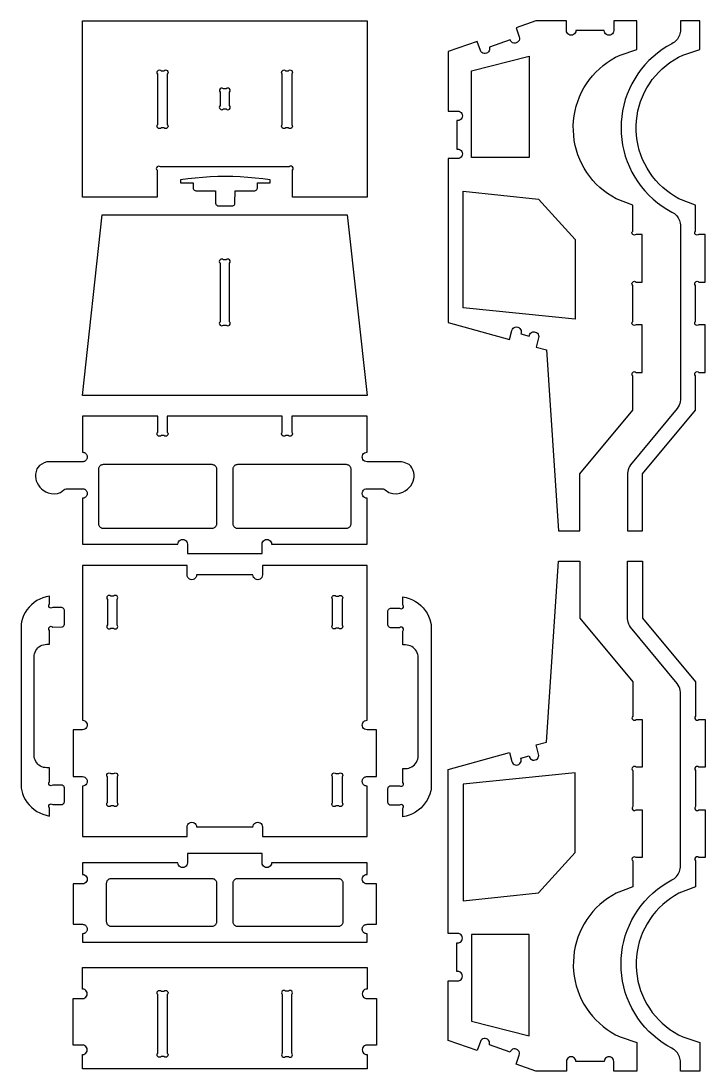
# Model space of a CAD drawing. Extents: x -1068 to 58, y -105 to 558.
# Drawn here: x -373 to 58, y -105 to 558 of the extents above; entities that cross this region are included whole.
import ezdxf

# ---------------------------------------------------------------- set-up
doc = ezdxf.new("R2010")
doc.units = 0
doc.header["$MEASUREMENT"] = 0
doc.layers.get('0').update_dxf_attribs({"linetype": 'CONTINUOUS'})
doc.layers.get('DEFPOINTS').update_dxf_attribs({"color": 18, "linetype": 'CONTINUOUS'})

msp = doc.modelspace()

# ---------------------------------------------------------------- linework, layer by layer
for points in [[(-201.93, 446.83), (-201.93, 463.73, 1), (-204.06, 465.85), (-285.31, 465.85, 1), (-287.43, 463.73), (-287.43, 446.83), (-334.4, 446.83), (-334.4, 557.91), (-154.96, 557.91), (-154.96, 446.83)], [(-23.56, 550.41), (-24.03, 549.79), (-24.65, 549.31), (-25.38, 549.01), (-26.15, 548.91), (-26.93, 549.01), (-27.65, 549.31), (-28.28, 549.79), (-28.75, 550.41), (-29.05, 551.13), (-29.15, 551.91), (-29.15, 557.91), (-48.57, 557.91), (-60.93, 553.59), (-58.95, 547.93), (-58.79, 547.16), (-58.84, 546.38), (-59.08, 545.63), (-59.51, 544.98), (-60.1, 544.46), (-60.8, 544.1), (-61.56, 543.94), (-62.34, 543.99), (-63.09, 544.23), (-63.74, 544.66), (-64.27, 545.25), (-64.62, 545.95), (-77.76, 541.35), (-77.6, 540.59), (-77.64, 539.81), (-77.89, 539.06), (-78.32, 538.41), (-78.9, 537.88), (-79.6, 537.53), (-80.37, 537.37), (-81.15, 537.42), (-81.89, 537.66), (-82.55, 538.09), (-83.07, 538.67), (-83.42, 539.37), (-85.4, 545.04), (-103.78, 538.62), (-103.78, 501.09), (-97.78, 501.09), (-97, 500.99), (-96.28, 500.69), (-95.66, 500.22), (-95.18, 499.59), (-94.88, 498.87), (-94.78, 498.09), (-94.88, 497.32), (-95.18, 496.59), (-95.66, 495.97), (-96.28, 495.5), (-97, 495.2), (-97.78, 495.09), (-98.24, 495.09), (-98.24, 477.11), (-97.78, 477.11), (-97, 477.01), (-96.28, 476.71), (-95.66, 476.23), (-95.18, 475.61), (-94.88, 474.89), (-94.78, 474.11), (-94.88, 473.34), (-95.18, 472.61), (-95.66, 471.99), (-96.28, 471.51), (-97, 471.21), (-97.78, 471.11), (-103.78, 471.11), (-103.78, 367.64), (-65.18, 356.9), (-63.57, 362.68), (-63.26, 363.4), (-62.78, 364.01), (-62.15, 364.48), (-61.42, 364.78), (-60.65, 364.87), (-59.87, 364.76), (-59.15, 364.45), (-58.53, 363.97), (-58.06, 363.35), (-57.77, 362.62), (-57.68, 361.84), (-57.79, 361.07), (-57.91, 360.62), (-52.65, 359.16), (-52.53, 359.6), (-52.22, 360.32), (-51.74, 360.94), (-51.12, 361.41), (-50.39, 361.7), (-49.61, 361.8), (-48.84, 361.69), (-48.12, 361.38), (-47.5, 360.9), (-47.03, 360.27), (-46.74, 359.55), (-46.64, 358.77), (-46.75, 357.99), (-48.36, 352.21), (-41.75, 350.37), (-34.16, 236.2), (-20.79, 236.2), (-20.79, 272.13), (12.62, 312.32), (12.62, 334.1, -1), (14.74, 336.23), (18.62, 336.23), (18.62, 366.23), (14.74, 366.23, -1), (12.62, 368.35), (12.62, 391.1, -1), (14.74, 393.23), (18.62, 393.23), (18.62, 423.23), (14.74, 423.23, -1), (12.62, 425.35), (12.62, 441.69), (2.15, 445.77), (-0.57, 447.31), (-3.19, 449.02), (-5.7, 450.88), (-8.08, 452.9), (-10.34, 455.06), (-12.47, 457.36), (-14.44, 459.78), (-16.26, 462.32), (-17.92, 464.97), (-19.42, 467.71), (-20.74, 470.54), (-21.88, 473.45), (-22.84, 476.43), (-23.62, 479.45), (-24.21, 482.52), (-24.6, 485.63), (-24.81, 488.74), (-24.82, 491.87), (-24.63, 494.99), (-24.26, 498.09), (-23.69, 501.17), (-22.94, 504.2), (-21.99, 507.18), (-20.87, 510.1), (-19.57, 512.94), (-18.09, 515.69), (-16.45, 518.35), (-14.64, 520.9), (-12.68, 523.34), (-10.58, 525.65), (-8.33, 527.82), (-5.96, 529.86), (-3.46, 531.74), (-0.85, 533.46), (1.86, 535.02), (4.66, 536.41), (15.33, 539.91), (15.33, 557.91), (0.67, 557.91), (0.67, 551.91), (0.57, 551.13), (0.27, 550.41), (-0.21, 549.79), (-0.83, 549.31), (-1.55, 549.01), (-2.33, 548.91), (-3.11, 549.01), (-3.83, 549.31), (-4.45, 549.79), (-4.93, 550.41), (-5.23, 551.13), (-5.33, 551.91), (-23.15, 551.91), (-23.26, 551.13)], [(18.75, 510.1), (20.05, 512.94), (21.53, 515.69), (23.17, 518.35), (24.98, 520.9), (26.94, 523.34), (29.04, 525.65), (31.29, 527.82), (33.66, 529.86), (36.16, 531.74), (38.77, 533.46), (41.48, 535.02), (44.28, 536.41), (54.95, 539.91), (54.95, 557.91), (42.74, 557.91), (42.74, 552.46), (42.7, 551.55), (42.57, 550.65), (42.37, 549.77), (42.09, 548.91), (41.73, 548.08), (41.29, 547.28), (40.79, 546.53), (40.22, 545.83), (39.59, 545.18), (38.9, 544.58), (38.16, 544.06), (37.38, 543.6), (34.23, 541.82), (31.18, 539.85), (28.26, 537.71), (25.48, 535.39), (22.84, 532.9), (20.35, 530.26), (18.03, 527.48), (15.88, 524.56), (13.92, 521.52), (12.13, 518.36), (10.55, 515.1), (9.16, 511.75), (7.98, 508.33), (7, 504.83), (6.24, 501.29), (5.7, 497.71), (5.37, 494.1), (5.26, 490.47), (5.37, 486.85), (5.7, 483.24), (6.24, 479.66), (7, 476.12), (7.98, 472.62), (9.16, 469.2), (10.55, 465.85), (12.13, 462.59), (13.92, 459.43), (15.88, 456.39), (18.03, 453.47), (20.35, 450.69), (22.84, 448.05), (25.48, 445.56), (28.26, 443.24), (31.18, 441.1), (34.23, 439.13), (37.38, 437.35), (38.16, 436.89), (38.9, 436.37), (39.59, 435.77), (40.22, 435.12), (40.79, 434.42), (41.29, 433.67), (41.73, 432.87), (42.09, 432.04), (42.37, 431.18), (42.57, 430.3), (42.7, 429.4), (42.74, 428.49), (42.72, 318.79), (42.59, 317.65), (42.32, 316.52), (41.93, 315.43), (41.41, 314.4), (40.78, 313.43), (11.29, 277.89), (10.66, 276.92), (10.14, 275.89), (9.75, 274.8), (9.48, 273.68), (9.35, 272.53), (9.33, 236.2), (18.83, 236.2), (18.83, 272.13), (52.24, 312.32), (52.24, 334.1, -1), (54.36, 336.23), (58.24, 336.23), (58.24, 366.23), (54.36, 366.23, -1), (52.24, 368.35), (52.24, 391.1, -1), (54.36, 393.23), (58.24, 393.23), (58.24, 423.23), (54.36, 423.23, -1), (52.24, 425.35), (52.24, 441.69), (41.77, 445.77), (39.05, 447.31), (36.43, 449.02), (33.92, 450.88), (31.54, 452.9), (29.28, 455.06), (27.15, 457.36), (25.18, 459.78), (23.36, 462.32), (21.7, 464.97), (20.2, 467.71), (18.88, 470.54), (17.74, 473.45), (16.77, 476.43), (16, 479.45), (15.41, 482.52), (15.02, 485.63), (14.81, 488.74), (14.8, 491.87), (14.98, 494.99), (15.36, 498.09), (15.93, 501.17), (16.68, 504.2), (17.63, 507.18)], [(-280.93, 524.45), (-280.93, 492.58, -1), (-283.06, 490.46), (-284.81, 490.46, -1), (-286.93, 492.58), (-286.93, 524.45, -1), (-284.81, 526.57), (-283.06, 526.57, -1)], [(-202.43, 524.45), (-202.43, 492.58, -1), (-204.56, 490.46), (-206.31, 490.46, -1), (-208.43, 492.58), (-208.43, 524.45, -1), (-206.31, 526.57), (-204.56, 526.57, -1)], [(-247.68, 512.98), (-247.68, 504.51, 1), (-245.56, 502.39), (-243.81, 502.39, 1), (-241.68, 504.51), (-241.68, 512.98, 1), (-243.81, 515.11), (-245.56, 515.11, 1)], [(-241.68, 368.2), (-241.68, 405.12, 1), (-243.81, 407.24), (-245.56, 407.24, 1), (-247.68, 405.12), (-247.68, 368.2, 1), (-245.56, 366.08), (-243.81, 366.08, 1)], [(-357.64, 260.91), (-356.1, 260.27), (-354.29, 259.81), (-352.32, 259.63), (-350.18, 259.82), (-348.25, 260.42), (-346.16, 262.04), (-345.51, 262.43), (-344.79, 262.7), (-344.03, 262.82), (-334.4, 262.83), (-334.01, 262.8), (-333.63, 262.73), (-333.26, 262.6), (-332.9, 262.43), (-332.58, 262.21), (-332.28, 261.95), (-332.02, 261.65), (-331.81, 261.33), (-331.63, 260.98), (-331.51, 260.6), (-331.43, 260.22), (-331.4, 259.83), (-331.43, 259.44), (-331.51, 259.05), (-331.63, 258.68), (-331.81, 258.33), (-332.02, 258), (-332.28, 257.71), (-332.58, 257.45), (-332.9, 257.23), (-333.26, 257.06), (-333.63, 256.93), (-334.01, 256.85), (-334.4, 256.83), (-334.4, 227.86), (-274.24, 227.86), (-274.14, 228.64), (-273.84, 229.36), (-273.36, 229.99), (-272.74, 230.46), (-272.02, 230.76), (-271.24, 230.86), (-270.47, 230.76), (-269.74, 230.46), (-269.12, 229.99), (-268.64, 229.36), (-268.35, 228.64), (-268.24, 227.86), (-268.24, 221.86), (-221.12, 221.86), (-221.12, 227.86), (-221.02, 228.64), (-220.72, 229.36), (-220.25, 229.99), (-219.62, 230.46), (-218.9, 230.76), (-218.12, 230.86), (-217.35, 230.76), (-216.62, 230.46), (-216, 229.99), (-215.53, 229.36), (-215.23, 228.64), (-215.12, 227.86), (-154.96, 227.86), (-154.96, 256.83), (-155.74, 256.93), (-156.46, 257.23), (-157.09, 257.71), (-157.56, 258.33), (-157.86, 259.05), (-157.96, 259.83), (-157.86, 260.6), (-157.56, 261.33), (-157.09, 261.95), (-156.46, 262.43), (-155.74, 262.73), (-154.96, 262.83), (-145.59, 262.83), (-144.83, 262.75), (-144.09, 262.54), (-143.41, 262.18), (-141.23, 260.48), (-138.76, 259.75), (-136.23, 259.67), (-134.18, 260), (-132.34, 260.62), (-130.82, 261.41), (-129.37, 262.47), (-128.29, 263.52), (-127.32, 264.74), (-126.5, 266.08), (-125.87, 267.52), (-125.46, 269.01), (-125.31, 270.15), (-125.31, 271.66), (-125.51, 273.1), (-125.98, 274.73), (-126.62, 276.08), (-127.38, 277.07), (-128.47, 278), (-131.49, 279.44), (-133.16, 279.79), (-154.96, 279.82), (-155.74, 279.92), (-156.46, 280.22), (-157.09, 280.7), (-157.56, 281.32), (-157.86, 282.05), (-157.96, 282.82), (-157.86, 283.6), (-157.56, 284.32), (-157.09, 284.94), (-156.46, 285.42), (-155.74, 285.72), (-154.96, 285.82), (-154.96, 308.59), (-202.43, 308.59), (-202.43, 298.51, -1), (-204.56, 296.39), (-206.31, 296.39, -1), (-208.43, 298.51), (-208.43, 308.59), (-280.93, 308.59), (-280.93, 298.51, -1), (-283.06, 296.39), (-284.81, 296.39, -1), (-286.93, 298.51), (-286.93, 308.59), (-334.4, 308.59), (-334.4, 285.82), (-334.01, 285.8), (-333.63, 285.72), (-333.26, 285.59), (-332.9, 285.42), (-332.58, 285.2), (-332.28, 284.94), (-332.02, 284.65), (-331.81, 284.32), (-331.63, 283.97), (-331.51, 283.6), (-331.43, 283.21), (-331.4, 282.82), (-331.43, 282.43), (-331.51, 282.05), (-331.63, 281.67), (-331.81, 281.32), (-332.02, 281), (-332.28, 280.7), (-332.58, 280.44), (-332.9, 280.22), (-333.26, 280.05), (-333.63, 279.92), (-334.01, 279.85), (-334.4, 279.82), (-355.48, 279.82), (-356.93, 279.68), (-358.52, 279.19), (-361.52, 277.53), (-362.45, 276.51), (-363.15, 275.31), (-363.69, 273.78), (-364.02, 272.03), (-364.08, 270.53), (-363.91, 269.01), (-363.62, 267.89), (-363.04, 266.43), (-362.27, 265.06), (-361.33, 263.81), (-360.28, 262.72), (-359.14, 261.8)], [(54.95, -104.56), (42.74, -104.56), (42.74, -99.11), (42.7, -98.2), (42.57, -97.3), (42.37, -96.42), (42.09, -95.56), (41.73, -94.73), (41.29, -93.93), (40.79, -93.18), (40.22, -92.47), (39.59, -91.82), (38.9, -91.23), (38.16, -90.71), (37.38, -90.25), (34.23, -88.47), (31.18, -86.5), (28.26, -84.36), (25.48, -82.04), (22.84, -79.55), (20.35, -76.91), (18.03, -74.13), (15.88, -71.21), (13.92, -68.17), (12.13, -65.01), (10.55, -61.75), (9.16, -58.4), (7.98, -54.98), (7, -51.48), (6.24, -47.94), (5.7, -44.36), (5.37, -40.75), (5.26, -37.12), (5.37, -33.5), (5.7, -29.89), (6.24, -26.31), (7, -22.76), (7.98, -19.27), (9.16, -15.85), (10.55, -12.5), (12.13, -9.24), (13.92, -6.08), (15.88, -3.04), (18.03, -0.12), (20.35, 2.66), (22.84, 5.3), (25.48, 7.79), (28.26, 10.11), (31.18, 12.26), (34.23, 14.22), (37.38, 16), (38.16, 16.46), (38.9, 16.99), (39.59, 17.58), (40.22, 18.23), (40.79, 18.93), (41.29, 19.68), (41.73, 20.48), (42.09, 21.31), (42.37, 22.17), (42.57, 23.06), (42.7, 23.95), (42.74, 24.86), (42.72, 134.56), (42.59, 135.71), (42.32, 136.83), (41.93, 137.92), (41.41, 138.95), (40.78, 139.92), (11.29, 175.46), (10.66, 176.43), (10.14, 177.46), (9.75, 178.55), (9.48, 179.67), (9.35, 180.82), (9.33, 217.15), (18.83, 217.15), (18.83, 181.22), (52.24, 141.03), (52.24, 119.25, 1), (54.36, 117.13), (58.24, 117.13), (58.24, 87.13), (54.36, 87.13, 1), (52.24, 85), (52.24, 62.25, 1), (54.36, 60.13), (58.24, 60.13), (58.24, 30.13), (54.36, 30.13, 1), (52.24, 28), (52.24, 11.66), (41.77, 7.58), (39.05, 6.04), (36.43, 4.33), (33.92, 2.47), (31.54, 0.45), (29.28, -1.71), (27.15, -4), (25.18, -6.43), (23.36, -8.97), (21.7, -11.61), (20.2, -14.36), (18.88, -17.19), (17.74, -20.1), (16.77, -23.08), (16, -26.1), (15.41, -29.17), (15.02, -32.27), (14.81, -35.39), (14.8, -38.52), (14.98, -41.64), (15.36, -44.74), (15.93, -47.82), (16.68, -50.85), (17.63, -53.83), (18.75, -56.75), (20.05, -59.59), (21.53, -62.34), (23.17, -65), (24.98, -67.55), (26.94, -69.99), (29.04, -72.3), (31.29, -74.47), (33.66, -76.51), (36.16, -78.39), (38.77, -80.11), (41.48, -81.67), (44.28, -83.06), (54.95, -86.56)], [(-359.07, 87.03), (-360.06, 87.37), (-361, 87.83), (-361.87, 88.41), (-362.65, 89.1), (-363.34, 89.89), (-363.92, 90.76), (-364.39, 91.7), (-364.72, 92.69), (-364.93, 93.72), (-365, 94.76), (-365, 156.67), (-364.93, 157.72), (-364.72, 158.74), (-364.39, 159.73), (-363.92, 160.67), (-363.34, 161.54), (-362.65, 162.33), (-361.87, 163.02), (-361, 163.6), (-360.06, 164.06), (-359.07, 164.4), (-358.04, 164.6), (-357, 164.67), (-355.33, 164.67), (-355.33, 173.45, -1), (-353.21, 175.57), (-347.57, 175.58), (-347.07, 175.72), (-346.61, 175.98), (-346.24, 176.35), (-345.98, 176.8), (-345.85, 177.31), (-345.85, 186.17), (-345.98, 186.68), (-346.24, 187.13), (-346.61, 187.5), (-347.07, 187.76), (-347.57, 187.9), (-353.21, 187.91, -1), (-355.33, 190.03), (-355.33, 195.11), (-357.41, 194.68), (-359.43, 194.05), (-361.39, 193.22), (-363.25, 192.2), (-365, 191), (-366.63, 189.63), (-368.11, 188.12), (-369.44, 186.46), (-370.6, 184.68), (-371.57, 182.8), (-372.36, 180.83), (-372.95, 178.79), (-373.19, 177.26), (-373.22, 74.95), (-373.15, 73.79), (-372.36, 70.61), (-371.57, 68.64), (-370.6, 66.75), (-369.44, 64.97), (-368.11, 63.32), (-366.63, 61.8), (-365, 60.44), (-363.25, 59.24), (-361.39, 58.22), (-359.43, 57.39), (-357.41, 56.75), (-355.33, 56.32), (-355.33, 61.41, -1), (-353.21, 63.53), (-347.57, 63.54), (-347.07, 63.67), (-346.61, 63.94), (-346.24, 64.3), (-345.98, 64.76), (-345.85, 65.26), (-345.85, 74.13), (-345.98, 74.63), (-346.24, 75.08), (-346.61, 75.45), (-347.07, 75.71), (-347.57, 75.85), (-353.21, 75.86, -1), (-355.33, 77.98), (-355.33, 86.76), (-357, 86.76), (-358.04, 86.83)], [(-318.66, 192.99), (-318.66, 176.89, 1), (-316.54, 174.76), (-314.78, 174.76, 1), (-312.66, 176.89), (-312.66, 192.99, 1), (-314.78, 195.11), (-316.54, 195.11, 1)], [(-170.71, 192.99), (-170.71, 176.89, -1), (-172.83, 174.76), (-174.59, 174.76, -1), (-176.71, 176.89), (-176.71, 192.99, -1), (-174.59, 195.11), (-172.83, 195.11, -1)], [(-114.55, 73.36), (-114.75, 72.21), (-115.34, 70.18), (-116.13, 68.2), (-117.11, 66.32), (-118.27, 64.54), (-119.59, 62.89), (-121.08, 61.37), (-122.7, 60), (-124.46, 58.81), (-126.32, 57.79), (-128.27, 56.95), (-130.3, 56.32), (-132.38, 55.89), (-132.38, 60.97, 1), (-134.49, 63.09), (-140.14, 63.11), (-140.64, 63.24), (-141.09, 63.5), (-141.46, 63.87), (-141.72, 64.32), (-141.86, 64.83), (-141.86, 73.69), (-141.72, 74.2), (-141.46, 74.65), (-141.09, 75.02), (-140.64, 75.28), (-140.14, 75.42), (-134.49, 75.43, 1), (-132.38, 77.55), (-132.38, 86.33), (-130.71, 86.33), (-129.67, 86.4), (-128.64, 86.6), (-127.65, 86.94), (-126.71, 87.4), (-125.84, 87.98), (-125.05, 88.67), (-124.36, 89.46), (-123.78, 90.33), (-123.32, 91.27), (-122.98, 92.26), (-122.78, 93.28), (-122.71, 94.33), (-122.71, 156.24), (-122.78, 157.28), (-122.98, 158.31), (-123.32, 159.3), (-123.78, 160.24), (-124.36, 161.11), (-125.05, 161.9), (-125.84, 162.59), (-126.71, 163.17), (-127.65, 163.63), (-128.64, 163.97), (-129.67, 164.17), (-130.71, 164.24), (-132.38, 164.24), (-132.38, 173.02, 1), (-134.49, 175.14), (-140.14, 175.15), (-140.64, 175.29), (-141.09, 175.55), (-141.46, 175.92), (-141.72, 176.37), (-141.86, 176.87), (-141.86, 185.74), (-141.72, 186.25), (-141.46, 186.7), (-141.09, 187.07), (-140.64, 187.33), (-140.14, 187.46), (-134.49, 187.48, 1), (-132.38, 189.6), (-132.38, 194.68), (-130.3, 194.25), (-128.27, 193.61), (-126.32, 192.78), (-124.46, 191.76), (-122.7, 190.57), (-121.08, 189.2), (-119.59, 187.68), (-118.27, 186.03), (-117.11, 184.25), (-116.13, 182.36), (-115.34, 180.39), (-114.55, 177.21), (-114.49, 176.05)], [(-312.66, 80.94), (-312.66, 64.84, -1), (-314.78, 62.72), (-316.54, 62.72, -1), (-318.66, 64.84), (-318.66, 80.94, -1), (-316.54, 83.06), (-314.78, 83.06, -1)], [(-170.71, 80.94), (-170.71, 64.84, -1), (-172.83, 62.72), (-174.59, 62.72, -1), (-176.71, 64.84), (-176.71, 80.94, -1), (-174.59, 83.06), (-172.83, 83.06, -1)], [(-284.81, -54.17), (-283.06, -54.17, -1), (-280.93, -56.29), (-280.93, -93.32, -1), (-283.06, -95.44), (-284.81, -95.44, -1), (-286.93, -93.32), (-286.93, -56.29, -1)], [(-208.43, -56.29), (-208.43, -93.32, 1), (-206.31, -95.44), (-204.56, -95.44, 1), (-202.43, -93.32), (-202.43, -56.29, 1), (-204.56, -54.17), (-206.31, -54.17, 1)]]:
    msp.add_lwpolyline(points, format="xyb", close=True)
for points in [[(-52.68, 471.82), (-89.02, 471.82), (-89.02, 526.54), (-52.68, 535.73)], [(-216, 455.77), (-216, 457.64), (-220.69, 458.29), (-225.41, 458.82), (-230.13, 459.23), (-234.87, 459.53), (-239.6, 459.71), (-244.35, 459.77), (-249.09, 459.71), (-253.83, 459.53), (-258.56, 459.23), (-263.29, 458.82), (-268, 458.29), (-272.7, 457.64), (-272.7, 455.77), (-264.7, 455.77), (-264.68, 452.45), (-264.55, 451.95), (-264.28, 451.5), (-263.92, 451.13), (-263.46, 450.87), (-262.96, 450.73), (-250.48, 450.72), (-250.46, 442.95), (-250.32, 442.45), (-250.06, 442), (-249.69, 441.63), (-249.24, 441.37), (-248.74, 441.23), (-240.22, 441.22), (-239.7, 441.28), (-239.22, 441.48), (-238.81, 441.8), (-238.63, 442), (-238.37, 442.45), (-238.24, 442.95), (-238.22, 450.72), (-225.74, 450.73), (-225.23, 450.87), (-224.78, 451.13), (-224.41, 451.5), (-224.15, 451.95), (-224.01, 452.45), (-224, 455.77)], [(-23.74, 420.12), (-23.74, 369.88), (-94.28, 376.84), (-94.28, 450.57), (-46.78, 445.54)], [(-334.4, 321.58), (-321.97, 435.64), (-167.4, 435.64), (-154.96, 321.58)], [(-321.4, 278.01), (-321.8, 277.99), (-322.18, 277.91), (-322.55, 277.78), (-322.9, 277.61), (-323.23, 277.39), (-323.52, 277.13), (-323.78, 276.84), (-324, 276.51), (-324.18, 276.16), (-324.3, 275.79), (-324.38, 275.4), (-324.4, 275.01), (-324.4, 240.86), (-324.38, 240.47), (-324.3, 240.09), (-324.18, 239.72), (-324, 239.36), (-323.78, 239.04), (-323.52, 238.74), (-323.23, 238.48), (-322.9, 238.27), (-322.55, 238.09), (-322.18, 237.97), (-321.8, 237.89), (-321.4, 237.86), (-252.68, 237.86), (-252.29, 237.89), (-251.91, 237.97), (-251.54, 238.09), (-251.18, 238.27), (-250.86, 238.48), (-250.56, 238.74), (-250.3, 239.04), (-250.09, 239.36), (-249.91, 239.72), (-249.79, 240.09), (-249.71, 240.47), (-249.68, 240.86), (-249.68, 275.01), (-249.71, 275.4), (-249.79, 275.79), (-249.91, 276.16), (-250.09, 276.51), (-250.3, 276.84), (-250.56, 277.13), (-250.86, 277.39), (-251.18, 277.61), (-251.54, 277.78), (-251.91, 277.91), (-252.29, 277.99), (-252.68, 278.01)], [(-236.68, 278.01), (-237.08, 277.99), (-237.46, 277.91), (-237.83, 277.78), (-238.18, 277.61), (-238.51, 277.39), (-238.81, 277.13), (-239.06, 276.84), (-239.28, 276.51), (-239.46, 276.16), (-239.58, 275.79), (-239.66, 275.4), (-239.68, 275.01), (-239.68, 240.86), (-239.66, 240.47), (-239.58, 240.09), (-239.46, 239.72), (-239.28, 239.36), (-239.06, 239.04), (-238.81, 238.74), (-238.51, 238.48), (-238.18, 238.27), (-237.83, 238.09), (-237.46, 237.97), (-237.08, 237.89), (-236.68, 237.86), (-167.96, 237.86), (-167.57, 237.89), (-167.19, 237.97), (-166.82, 238.09), (-166.46, 238.27), (-166.14, 238.48), (-165.84, 238.74), (-165.58, 239.04), (-165.37, 239.36), (-165.19, 239.72), (-165.07, 240.09), (-164.99, 240.47), (-164.96, 240.86), (-164.96, 275.01), (-164.99, 275.4), (-165.07, 275.79), (-165.19, 276.16), (-165.37, 276.51), (-165.58, 276.84), (-165.84, 277.13), (-166.14, 277.39), (-166.46, 277.61), (-166.82, 277.78), (-167.19, 277.91), (-167.57, 277.99), (-167.96, 278.01)], [(-262.47, 208.4), (-262.58, 207.62), (-262.88, 206.9), (-263.35, 206.28), (-263.97, 205.8), (-264.7, 205.5), (-265.47, 205.4), (-266.25, 205.5), (-266.97, 205.8), (-267.59, 206.28), (-268.07, 206.9), (-268.37, 207.62), (-268.47, 208.4), (-268.47, 214.4), (-334.4, 214.4), (-334.4, 116.7), (-333.63, 116.6), (-332.9, 116.3), (-332.28, 115.82), (-331.81, 115.2), (-331.51, 114.48), (-331.4, 113.7), (-331.51, 112.92), (-331.81, 112.2), (-332.28, 111.58), (-332.9, 111.1), (-333.63, 110.8), (-334.4, 110.7), (-340.4, 110.7), (-340.4, 81.18), (-334.4, 81.18), (-333.63, 81.08), (-332.9, 80.78), (-332.28, 80.3), (-331.81, 79.68), (-331.51, 78.96), (-331.4, 78.18), (-331.51, 77.4), (-331.81, 76.68), (-332.28, 76.06), (-332.9, 75.58), (-333.63, 75.28), (-334.4, 75.18), (-334.4, 43.43), (-268.47, 43.43), (-268.47, 49.43), (-268.37, 50.2), (-268.07, 50.93), (-267.59, 51.55), (-266.97, 52.03), (-266.25, 52.33), (-265.47, 52.43), (-264.7, 52.33), (-263.97, 52.03), (-263.35, 51.55), (-262.88, 50.93), (-262.58, 50.2), (-262.47, 49.43), (-226.89, 49.43), (-226.79, 50.2), (-226.49, 50.93), (-226.02, 51.55), (-225.39, 52.03), (-224.67, 52.33), (-223.89, 52.43), (-223.12, 52.33), (-222.39, 52.03), (-221.77, 51.55), (-221.3, 50.93), (-221, 50.2), (-220.89, 49.43), (-220.89, 43.43), (-154.96, 43.43), (-154.96, 75.18), (-155.36, 75.21), (-155.74, 75.28), (-156.11, 75.41), (-156.46, 75.58), (-156.79, 75.8), (-157.09, 76.06), (-157.34, 76.35), (-157.56, 76.68), (-157.74, 77.03), (-157.86, 77.4), (-157.94, 77.79), (-157.96, 78.18), (-157.94, 78.57), (-157.86, 78.96), (-157.74, 79.33), (-157.56, 79.68), (-157.34, 80.01), (-157.09, 80.3), (-156.79, 80.56), (-156.46, 80.78), (-156.11, 80.95), (-155.74, 81.08), (-155.36, 81.15), (-154.96, 81.18), (-148.96, 81.18), (-148.96, 110.7), (-154.96, 110.7), (-155.74, 110.8), (-156.46, 111.1), (-157.09, 111.58), (-157.56, 112.2), (-157.86, 112.92), (-157.96, 113.7), (-157.86, 114.48), (-157.56, 115.2), (-157.09, 115.82), (-156.46, 116.3), (-155.74, 116.6), (-154.96, 116.7), (-154.96, 214.4), (-220.89, 214.4), (-220.89, 208.4), (-221, 207.62), (-221.3, 206.9), (-221.77, 206.28), (-222.39, 205.8), (-223.12, 205.5), (-223.89, 205.4), (-224.67, 205.5), (-225.39, 205.8), (-226.02, 206.28), (-226.49, 206.9), (-226.79, 207.62), (-226.89, 208.4)], [(-23.74, 33.23), (-23.74, 83.48), (-94.28, 76.51), (-94.28, 2.78), (-46.78, 7.81)], [(-334.4, 13.45), (-340.4, 13.45), (-340.4, -12.01), (-334.4, -12.01), (-334.01, -12.03), (-333.63, -12.11), (-333.26, -12.24), (-332.9, -12.41), (-332.58, -12.63), (-332.28, -12.89), (-332.02, -13.18), (-331.81, -13.51), (-331.63, -13.86), (-331.51, -14.23), (-331.43, -14.62), (-331.4, -15.01), (-331.43, -15.4), (-331.51, -15.78), (-331.63, -16.16), (-331.81, -16.51), (-332.02, -16.83), (-332.28, -17.13), (-332.58, -17.39), (-332.9, -17.61), (-333.26, -17.78), (-333.63, -17.91), (-334.01, -17.98), (-334.4, -18.01), (-334.4, -23.23), (-154.96, -23.23), (-154.96, -18.01), (-155.36, -17.98), (-155.74, -17.91), (-156.11, -17.78), (-156.46, -17.61), (-156.79, -17.39), (-157.09, -17.13), (-157.34, -16.83), (-157.56, -16.51), (-157.74, -16.16), (-157.86, -15.78), (-157.94, -15.4), (-157.96, -15.01), (-157.94, -14.62), (-157.86, -14.23), (-157.74, -13.86), (-157.56, -13.51), (-157.34, -13.18), (-157.09, -12.89), (-156.79, -12.63), (-156.46, -12.41), (-156.11, -12.24), (-155.74, -12.11), (-155.36, -12.03), (-154.96, -12.01), (-148.96, -12.01), (-148.96, 13.45), (-154.96, 13.45), (-155.74, 13.55), (-156.46, 13.85), (-157.09, 14.33), (-157.56, 14.95), (-157.86, 15.67), (-157.96, 16.45), (-157.86, 17.23), (-157.56, 17.95), (-157.09, 18.57), (-156.46, 19.05), (-155.74, 19.35), (-154.96, 19.45), (-154.96, 26.77), (-215.12, 26.77), (-215.23, 26), (-215.53, 25.27), (-216, 24.65), (-216.62, 24.18), (-217.35, 23.88), (-218.12, 23.77), (-218.9, 23.88), (-219.62, 24.18), (-220.25, 24.65), (-220.72, 25.27), (-221.02, 26), (-221.12, 26.77), (-221.12, 32.77), (-268.24, 32.77), (-268.24, 26.77), (-268.35, 26), (-268.64, 25.27), (-269.12, 24.65), (-269.74, 24.18), (-270.47, 23.88), (-271.24, 23.77), (-272.02, 23.88), (-272.74, 24.18), (-273.36, 24.65), (-273.84, 25.27), (-274.14, 26), (-274.24, 26.77), (-334.4, 26.77), (-334.4, 19.45), (-333.63, 19.35), (-332.9, 19.05), (-332.28, 18.57), (-331.81, 17.95), (-331.51, 17.23), (-331.4, 16.45), (-331.51, 15.67), (-331.81, 14.95), (-332.28, 14.33), (-332.9, 13.85), (-333.63, 13.55)], [(-319.4, -10.23), (-319.38, -10.62), (-319.3, -11), (-319.18, -11.37), (-319, -11.73), (-318.78, -12.05), (-318.52, -12.35), (-318.23, -12.61), (-317.9, -12.82), (-317.55, -13), (-317.18, -13.12), (-316.8, -13.2), (-316.4, -13.23), (-252.68, -13.23), (-252.29, -13.2), (-251.91, -13.12), (-251.54, -13), (-251.18, -12.82), (-250.86, -12.61), (-250.56, -12.35), (-250.3, -12.05), (-250.09, -11.73), (-249.91, -11.37), (-249.79, -11), (-249.71, -10.62), (-249.68, -10.23), (-249.68, 13.77), (-249.71, 14.16), (-249.79, 14.55), (-249.91, 14.92), (-250.09, 15.27), (-250.3, 15.6), (-250.56, 15.89), (-250.86, 16.15), (-251.18, 16.37), (-251.54, 16.54), (-251.91, 16.67), (-252.29, 16.75), (-252.68, 16.77), (-316.4, 16.77), (-316.8, 16.75), (-317.18, 16.67), (-317.55, 16.54), (-317.9, 16.37), (-318.23, 16.15), (-318.52, 15.89), (-318.78, 15.6), (-319, 15.27), (-319.18, 14.92), (-319.3, 14.55), (-319.38, 14.16), (-319.4, 13.77)], [(-239.68, -10.23), (-239.66, -10.62), (-239.58, -11), (-239.46, -11.37), (-239.28, -11.73), (-239.06, -12.05), (-238.81, -12.35), (-238.51, -12.61), (-238.18, -12.82), (-237.83, -13), (-237.46, -13.12), (-237.08, -13.2), (-236.68, -13.23), (-172.96, -13.23), (-172.57, -13.2), (-172.19, -13.12), (-171.82, -13), (-171.46, -12.82), (-171.14, -12.61), (-170.84, -12.35), (-170.58, -12.05), (-170.37, -11.73), (-170.19, -11.37), (-170.07, -11), (-169.99, -10.62), (-169.96, -10.23), (-169.96, 13.77), (-169.99, 14.16), (-170.07, 14.55), (-170.19, 14.92), (-170.37, 15.27), (-170.58, 15.6), (-170.84, 15.89), (-171.14, 16.15), (-171.46, 16.37), (-171.82, 16.54), (-172.19, 16.67), (-172.57, 16.75), (-172.96, 16.77), (-236.68, 16.77), (-237.08, 16.75), (-237.46, 16.67), (-237.83, 16.54), (-238.18, 16.37), (-238.51, 16.15), (-238.81, 15.89), (-239.06, 15.6), (-239.28, 15.27), (-239.46, 14.92), (-239.58, 14.55), (-239.66, 14.16), (-239.68, 13.77)], [(-52.68, -18.47), (-89.02, -18.47), (-89.02, -73.19), (-52.68, -82.38)]]:
    msp.add_lwpolyline(points, close=True)
at = {"layer": 'DEFPOINTS'}
msp.add_lwpolyline([(-64.62, -92.6), (-77.76, -88), (-77.6, -87.24), (-77.64, -86.45), (-77.89, -85.71), (-78.32, -85.06), (-78.9, -84.53), (-79.6, -84.18), (-80.37, -84.02), (-81.15, -84.07), (-81.89, -84.31), (-82.55, -84.74), (-83.07, -85.32), (-83.42, -86.02), (-85.4, -91.69), (-103.78, -85.27), (-103.78, -47.74), (-97.78, -47.74), (-97, -47.64), (-96.28, -47.34), (-95.66, -46.86), (-95.18, -46.24), (-94.88, -45.52), (-94.78, -44.74), (-94.88, -43.97), (-95.18, -43.24), (-95.66, -42.62), (-96.28, -42.15), (-97, -41.85), (-97.78, -41.74), (-98.24, -41.74), (-98.24, -23.76), (-97.78, -23.76), (-97, -23.66), (-96.28, -23.36), (-95.66, -22.88), (-95.18, -22.26), (-94.88, -21.54), (-94.78, -20.76), (-94.88, -19.98), (-95.18, -19.26), (-95.66, -18.64), (-96.28, -18.16), (-97, -17.86), (-97.78, -17.76), (-103.78, -17.76), (-103.78, 85.71), (-65.18, 96.46), (-63.57, 90.68), (-63.26, 89.95), (-62.78, 89.34), (-62.15, 88.87), (-61.42, 88.57), (-60.65, 88.48), (-59.87, 88.59), (-59.15, 88.9), (-58.53, 89.38), (-58.06, 90.01), (-57.77, 90.73), (-57.68, 91.51), (-57.79, 92.28), (-57.91, 92.73), (-52.65, 94.19), (-52.53, 93.75), (-52.22, 93.03), (-51.74, 92.41), (-51.27, 92.06, 0.065544), (-50.93, 91.87), (-50.39, 91.65), (-49.61, 91.55), (-48.84, 91.66), (-48.12, 91.97), (-47.5, 92.45), (-47.03, 93.08), (-46.74, 93.8), (-46.64, 94.58), (-46.75, 95.36), (-48.36, 101.14), (-41.75, 102.98), (-34.16, 217.15), (-20.79, 217.15), (-20.79, 181.22), (12.62, 141.03), (12.62, 119.25, 1), (14.74, 117.13), (18.62, 117.13), (18.62, 87.13), (14.74, 87.13, 1), (12.62, 85), (12.62, 62.25, 1), (14.74, 60.13), (18.62, 60.13), (18.62, 30.13), (14.74, 30.13, 1), (12.62, 28), (12.62, 11.66), (2.15, 7.58), (-0.57, 6.04), (-3.19, 4.33), (-5.7, 2.47), (-8.08, 0.45), (-10.34, -1.71), (-12.47, -4), (-14.44, -6.43), (-16.26, -8.97), (-17.92, -11.61), (-19.42, -14.36), (-20.74, -17.19), (-21.88, -20.1), (-22.84, -23.08), (-23.62, -26.1), (-24.21, -29.17), (-24.6, -32.27), (-24.81, -35.39), (-24.82, -38.52), (-24.63, -41.64), (-24.26, -44.74), (-23.69, -47.82), (-22.94, -50.85), (-21.99, -53.83), (-20.87, -56.75), (-19.57, -59.59), (-18.09, -62.34), (-16.45, -65), (-14.64, -67.55), (-12.68, -69.99), (-10.58, -72.3), (-8.33, -74.47), (-5.96, -76.51), (-3.46, -78.39), (-0.85, -80.11), (1.86, -81.67), (4.66, -83.06), (15.33, -86.56), (15.33, -104.56), (0.67, -104.56), (0.67, -98.56), (0.57, -97.78), (0.27, -97.06), (-0.21, -96.44), (-0.83, -95.96), (-1.55, -95.66), (-2.33, -95.56), (-3.11, -95.66), (-3.83, -95.96), (-4.45, -96.44), (-4.93, -97.06), (-5.23, -97.78), (-5.33, -98.56), (-23.15, -98.56), (-23.26, -97.78), (-23.56, -97.06), (-24.03, -96.44), (-24.65, -95.96), (-25.38, -95.66), (-26.15, -95.56), (-26.93, -95.66), (-27.65, -95.96), (-28.28, -96.44), (-28.75, -97.06), (-29.05, -97.78), (-29.15, -98.56), (-29.15, -104.56), (-48.57, -104.56), (-60.93, -100.24), (-58.95, -94.57), (-58.79, -93.81), (-58.84, -93.03), (-59.08, -92.28), (-59.51, -91.63), (-60.1, -91.11), (-60.8, -90.75), (-61.56, -90.59), (-62.34, -90.64), (-63.09, -90.88), (-63.74, -91.31), (-64.27, -91.9)], format="xyb", close=True, dxfattribs=at)
msp.add_lwpolyline([(-331.51, -90.42), (-331.81, -89.7), (-332.28, -89.07), (-332.9, -88.6), (-333.63, -88.3), (-334.4, -88.2), (-340.4, -88.2), (-340.4, -58.83), (-334.4, -58.83), (-333.63, -58.73), (-332.9, -58.43), (-332.28, -57.95), (-331.81, -57.33), (-331.51, -56.61), (-331.4, -55.83), (-331.51, -55.06), (-331.81, -54.33), (-332.28, -53.71), (-332.9, -53.24), (-333.63, -52.94), (-334.4, -52.83), (-334.4, -39.18), (-154.96, -39.18), (-154.96, -52.83), (-155.74, -52.94), (-156.46, -53.24), (-157.09, -53.71), (-157.56, -54.33), (-157.86, -55.06), (-157.96, -55.83), (-157.86, -56.61), (-157.56, -57.33), (-157.09, -57.95), (-156.46, -58.43), (-155.74, -58.73), (-154.96, -58.83), (-148.96, -58.83), (-148.96, -88.2), (-154.96, -88.2), (-155.74, -88.3), (-156.46, -88.6), (-157.09, -89.07), (-157.56, -89.7), (-157.86, -90.42), (-157.96, -91.2), (-157.86, -91.97), (-157.56, -92.7), (-157.09, -93.32), (-156.46, -93.79), (-155.74, -94.09), (-154.96, -94.2), (-154.96, -103.09), (-334.4, -103.09), (-334.4, -94.2), (-333.63, -94.09), (-332.9, -93.79), (-332.28, -93.32), (-331.81, -92.7), (-331.51, -91.97), (-331.4, -91.2)], close=True, dxfattribs=at)

doc.saveas('drawing.dxf')
